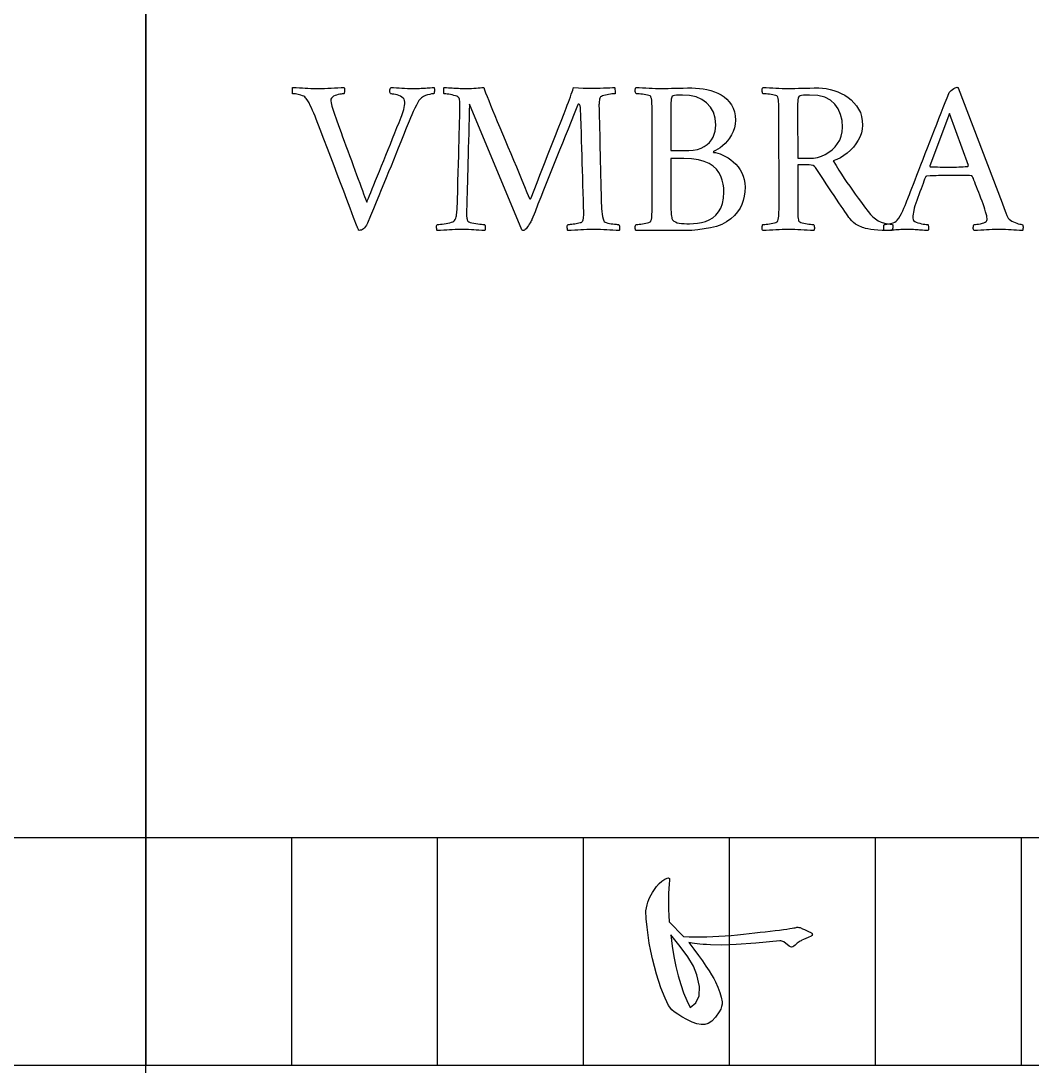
# Model space of a CAD drawing. Header units: millimetres. Extents: x -65 to 65, y -65 to 75.
# Drawn here: x -2.13 to 15.1, y -29.85 to -12.06 of the extents above; entities that cross this region are included whole.
import ezdxf

# ---------------------------------------------------------------- set-up
doc = ezdxf.new("R2010")
doc.units = ezdxf.units.MM
for name, color, linetype in [('CUT_OUTER', 1, 'Continuous'), ('ENGRAVE', 7, 'Continuous'), ('TEXT', 5, 'Continuous')]:
    doc.layers.add(name, color=color, linetype=linetype)

msp = doc.modelspace()

# ---------------------------------------------------------------- linework, layer by layer
at = {"layer": 'CUT_OUTER'}
msp.add_arc((-0.0001, -0.0002), 64.9998, 178.916906, 2.285404, dxfattribs=at)
at = {"layer": 'ENGRAVE'}
for points in [[(0, -43.875), (0, 43.875)], [(-29.835, 0), (-29.835, -29.835), (29.835, -29.835), (29.835, 0)], [(-25.9565, 0), (-25.9565, -25.9565), (25.9565, -25.9565), (25.9565, 0)], [(0, 0), (0, -29.835)], [(0, -29.835), (0, -25.9565)], [(0, -29.835), (0, -25.9565)], [(2.4863, -29.835), (2.4863, -25.9565)], [(4.9725, -29.835), (4.9725, -25.9565)], [(7.4588, -29.835), (7.4588, -25.9565)], [(9.945, -29.835), (9.945, -25.9565)], [(12.4313, -29.835), (12.4313, -25.9565)], [(14.9175, -29.835), (14.9175, -25.9565)]]:
    msp.add_lwpolyline(points, dxfattribs=at)
for radius in [63.7, 63.7, 61.9938, 58.825, 58.825, 56.3225, 51.675, 51.675, 48.945, 43.875, 43.875]:
    msp.add_circle((0, 0), radius, dxfattribs=at)
at = {"layer": 'TEXT'}
for points in [[(2.9272, -13.2059), (2.9867, -13.2056), (3.0454, -13.2045), (3.1031, -13.2028), (3.1599, -13.2003), (3.2159, -13.1976), (3.2715, -13.1951), (3.3267, -13.1929), (3.3813, -13.1909), (3.3845, -13.2002), (3.3865, -13.213), (3.3873, -13.2293), (3.3869, -13.2491), (3.3854, -13.2682), (3.3827, -13.2824), (3.3789, -13.2917), (3.3738, -13.296), (3.3638, -13.2966), (3.3489, -13.2984), (3.3291, -13.3013), (3.3044, -13.3054), (3.2775, -13.311), (3.2514, -13.3185), (3.2259, -13.3279), (3.2012, -13.3392), (3.1798, -13.3531), (3.1646, -13.3706), (3.1554, -13.3916), (3.1524, -13.4161), (3.1566, -13.4541), (3.1692, -13.5081), (3.1904, -13.578), (3.2199, -13.6639), (3.2362, -13.7085), (3.2551, -13.76), (3.2766, -13.8183), (3.3006, -13.8834), (3.3265, -13.9537), (3.3536, -14.0275), (3.3819, -14.1048), (3.4113, -14.1856), (3.4415, -14.2682), (3.4719, -14.3507), (3.5025, -14.4333), (3.5333, -14.5159), (3.5636, -14.5968), (3.5924, -14.6745), (3.6199, -14.7488), (3.6459, -14.8199), (3.6701, -14.8862), (3.6919, -14.9461), (3.7114, -14.9997), (3.7285, -15.047), (3.7427, -15.0861), (3.7534, -15.115), (3.7605, -15.1339), (3.7642, -15.1427), (3.77, -15.1299), (3.7801, -15.1066), (3.7944, -15.0727), (3.813, -15.0282), (3.8349, -14.9751), (3.8594, -14.9152), (3.8865, -14.8484), (3.9162, -14.7749), (3.948, -14.6959), (3.9814, -14.613), (4.0165, -14.5261), (4.0532, -14.4352), (4.0908, -14.3419), (4.1287, -14.248), (4.1668, -14.1533), (4.2052, -14.058), (4.2431, -13.9637), (4.2798, -13.8722), (4.3153, -13.7835), (4.3497, -13.6976), (4.3624, -13.6653), (4.3741, -13.6319), (4.3849, -13.5977), (4.3947, -13.5625), (4.403, -13.5283), (4.4088, -13.4968), (4.4123, -13.4682), (4.4135, -13.4424), (4.4103, -13.4142), (4.4008, -13.3899), (4.385, -13.3692), (4.3628, -13.3523), (4.337, -13.3385), (4.3103, -13.327), (4.2826, -13.3178), (4.254, -13.311), (4.2271, -13.3061), (4.2047, -13.3026), (4.1868, -13.3005), (4.1733, -13.2998), (4.1667, -13.2938), (4.162, -13.2833), (4.1592, -13.2685), (4.1583, -13.2491), (4.1592, -13.2293), (4.162, -13.213), (4.1667, -13.2002), (4.1733, -13.1909), (4.2233, -13.1929), (4.2718, -13.1951), (4.319, -13.1976), (4.3647, -13.2003), (4.4105, -13.2028), (4.4576, -13.2045), (4.5062, -13.2056), (4.5561, -13.2059), (4.5971, -13.2058), (4.6336, -13.2055), (4.6656, -13.2049), (4.6931, -13.2041), (4.7184, -13.203), (4.7433, -13.2017), (4.7681, -13.2002), (4.7926, -13.1984), (4.8184, -13.1965), (4.847, -13.1947), (4.8785, -13.1928), (4.9127, -13.1909), (4.9158, -13.2003), (4.9174, -13.2134), (4.9176, -13.2303), (4.9165, -13.251), (4.9144, -13.2707), (4.9118, -13.2848), (4.9087, -13.2932), (4.9052, -13.296), (4.8903, -13.2972), (4.8681, -13.3007), (4.8387, -13.3066), (4.802, -13.3148), (4.7636, -13.3265), (4.7293, -13.3429), (4.6989, -13.364), (4.6725, -13.3899), (4.6543, -13.4134), (4.6336, -13.4466), (4.6102, -13.4894), (4.5843, -13.5419), (4.5579, -13.5985), (4.5332, -13.654), (4.51, -13.7083), (4.4886, -13.7614), (4.439, -13.8846), (4.3915, -14.0026), (4.3461, -14.1154), (4.3028, -14.2231), (4.2608, -14.3273), (4.2193, -14.4296), (4.1782, -14.53), (4.1376, -14.6285), (4.0969, -14.727), (4.0555, -14.8274), (4.0134, -14.9297), (3.9706, -15.0339), (3.926, -15.1418), (3.8786, -15.2553), (3.8284, -15.3745), (3.7754, -15.4993), (3.7601, -15.5321), (3.744, -15.5593), (3.7272, -15.5809), (3.7097, -15.5969), (3.6918, -15.6084), (3.6736, -15.6166), (3.6552, -15.6215), (3.6365, -15.6231), (3.6312, -15.6216), (3.6262, -15.617), (3.6218, -15.6094), (3.6178, -15.5987), (3.614, -15.5874), (3.6103, -15.5776), (3.6065, -15.5695), (3.6028, -15.5631), (3.5419, -15.4025), (3.4831, -15.2473), (3.4265, -15.0975), (3.3719, -14.9532), (3.3182, -14.8109), (3.264, -14.6674), (3.2094, -14.5228), (3.1542, -14.377), (3.0971, -14.2269), (3.0365, -14.0692), (2.9723, -13.9041), (2.9046, -13.7314), (2.8841, -13.6784), (2.8638, -13.6282), (2.8438, -13.5808), (2.8239, -13.5362), (2.8036, -13.494), (2.7822, -13.4537), (2.7595, -13.4152), (2.7357, -13.3786), (2.7245, -13.3643), (2.7095, -13.3514), (2.6907, -13.3399), (2.6682, -13.3298), (2.6439, -13.3211), (2.6198, -13.3138), (2.596, -13.308), (2.5725, -13.3035), (2.5505, -13.3002), (2.5316, -13.2979), (2.5158, -13.2965), (2.503, -13.296), (2.5014, -13.2928), (2.5002, -13.2833), (2.4995, -13.2675), (2.4993, -13.2453), (2.4995, -13.2229), (2.5002, -13.2064), (2.5014, -13.1957), (2.503, -13.1909), (2.5641, -13.1929), (2.6198, -13.1951), (2.6702, -13.1976), (2.7151, -13.2003), (2.76, -13.2028), (2.8103, -13.2045), (2.866, -13.2056), (2.9272, -13.2059)], [(5.4607, -13.2059), (5.5062, -13.2056), (5.5489, -13.2045), (5.5888, -13.2028), (5.6259, -13.2003), (5.6608, -13.1976), (5.6944, -13.1951), (5.7265, -13.1929), (5.7572, -13.1909), (5.771, -13.2315), (5.7896, -13.2819), (5.8132, -13.3422), (5.8417, -13.4124), (5.8741, -13.4908), (5.9093, -13.5761), (5.9473, -13.6682), (5.9881, -13.7671), (6.0311, -13.8709), (6.0758, -13.9777), (6.1221, -14.0876), (6.1701, -14.2006), (6.2187, -14.315), (6.2668, -14.4291), (6.3144, -14.543), (6.3615, -14.6566), (6.4075, -14.7682), (6.4516, -14.8757), (6.4939, -14.9793), (6.5342, -15.0789), (6.5365, -15.0822), (6.5398, -15.0845), (6.5441, -15.0859), (6.5492, -15.0864), (6.5544, -15.0855), (6.5586, -15.0827), (6.5619, -15.078), (6.5642, -15.0714), (6.6172, -14.9359), (6.6674, -14.8072), (6.7148, -14.6854), (6.7594, -14.5703), (6.8027, -14.4586), (6.8462, -14.347), (6.89, -14.2353), (6.9339, -14.1236), (6.9791, -14.0091), (7.0264, -13.8886), (7.0758, -13.7623), (7.1272, -13.6301), (7.1444, -13.586), (7.162, -13.54), (7.18, -13.4921), (7.1986, -13.4424), (7.2166, -13.3934), (7.2333, -13.3476), (7.2485, -13.3052), (7.2624, -13.266), (7.2739, -13.2331), (7.2821, -13.2097), (7.287, -13.1956), (7.2886, -13.1909), (7.3729, -13.1958), (7.4491, -13.1994), (7.5174, -13.2015), (7.5777, -13.2022), (7.628, -13.2019), (7.6813, -13.2012), (7.7378, -13.2001), (7.7972, -13.1984), (7.8548, -13.1965), (7.9056, -13.1947), (7.9496, -13.1928), (7.9868, -13.1909), (7.9887, -13.1973), (7.9905, -13.2087), (7.9924, -13.2254), (7.9943, -13.2472), (7.9959, -13.2686), (7.9971, -13.2838), (7.9978, -13.293), (7.998, -13.296), (7.9829, -13.2965), (7.9638, -13.2979), (7.9407, -13.3002), (7.9136, -13.3035), (7.8849, -13.3077), (7.8568, -13.3129), (7.8295, -13.319), (7.8029, -13.326), (7.7792, -13.3338), (7.7606, -13.342), (7.7473, -13.3507), (7.7391, -13.3598), (7.7339, -13.3739), (7.7297, -13.3899), (7.7264, -13.4077), (7.724, -13.4274), (7.7224, -13.4476), (7.7212, -13.4668), (7.7205, -13.4851), (7.7203, -13.5025), (7.7222, -13.5555), (7.724, -13.6207), (7.7259, -13.6981), (7.7278, -13.7877), (7.7298, -13.8864), (7.732, -13.9909), (7.7345, -14.1012), (7.7372, -14.2175), (7.74, -14.3363), (7.7428, -14.4544), (7.7456, -14.5718), (7.7484, -14.6885), (7.7511, -14.8016), (7.7536, -14.9081), (7.7558, -15.0081), (7.7578, -15.1014), (7.7599, -15.1533), (7.7625, -15.2037), (7.7656, -15.2527), (7.7691, -15.3004), (7.774, -15.3454), (7.7813, -15.3867), (7.7909, -15.4242), (7.8029, -15.458), (7.8113, -15.4703), (7.8254, -15.481), (7.8451, -15.49), (7.8704, -15.4974), (7.8987, -15.5035), (7.9272, -15.5087), (7.9559, -15.5129), (7.9849, -15.5162), (8.0113, -15.5186), (8.0323, -15.5204), (8.0479, -15.5215), (8.0581, -15.5218), (8.0645, -15.5355), (8.0689, -15.5504), (8.0711, -15.5665), (8.0712, -15.5837), (8.0702, -15.5998), (8.0689, -15.6124), (8.0674, -15.6214), (8.0656, -15.6269), (8.0115, -15.6233), (7.9582, -15.6199), (7.9055, -15.6167), (7.8535, -15.6138), (7.8009, -15.6113), (7.7461, -15.6095), (7.6892, -15.6085), (7.6302, -15.6081), (7.5685, -15.6085), (7.511, -15.6095), (7.4578, -15.6113), (7.4088, -15.6138), (7.3597, -15.6167), (7.3065, -15.6199), (7.249, -15.6233), (7.1873, -15.6269), (7.1854, -15.6213), (7.1835, -15.6119), (7.1817, -15.5987), (7.1798, -15.5819), (7.1789, -15.564), (7.1798, -15.5481), (7.1826, -15.534), (7.1873, -15.5218), (7.2002, -15.5215), (7.2164, -15.5204), (7.2359, -15.5186), (7.2586, -15.5162), (7.283, -15.5131), (7.3074, -15.5096), (7.3318, -15.5056), (7.3562, -15.5012), (7.379, -15.4964), (7.3984, -15.4913), (7.4146, -15.486), (7.4275, -15.4805), (7.4362, -15.4723), (7.4435, -15.4589), (7.4493, -15.4404), (7.4538, -15.4167), (7.4571, -15.3914), (7.4594, -15.3679), (7.4608, -15.3463), (7.4613, -15.3266), (7.4611, -15.3045), (7.4604, -15.2792), (7.4592, -15.251), (7.4575, -15.2197), (7.4559, -15.1883), (7.4547, -15.1601), (7.454, -15.1348), (7.4538, -15.1127), (7.45, -14.9807), (7.4463, -14.8513), (7.4425, -14.7245), (7.4388, -14.6003), (7.435, -14.4767), (7.4313, -14.3517), (7.4275, -14.2252), (7.4238, -14.0974), (7.4198, -13.9664), (7.4153, -13.8304), (7.4104, -13.6895), (7.405, -13.5437), (7.4045, -13.5369), (7.4031, -13.5278), (7.4008, -13.5163), (7.3975, -13.5025), (7.393, -13.4893), (7.3872, -13.4799), (7.3799, -13.4743), (7.3712, -13.4724), (7.3672, -13.4741), (7.3628, -13.479), (7.3578, -13.4872), (7.3525, -13.4987), (7.2972, -13.6369), (7.2441, -13.7699), (7.193, -13.8977), (7.1441, -14.0204), (7.0966, -14.1395), (7.0498, -14.2564), (7.0037, -14.3713), (6.9583, -14.484), (6.9132, -14.5961), (6.8678, -14.7092), (6.8222, -14.8232), (6.7763, -14.9381), (6.7295, -15.0558), (6.6811, -15.1779), (6.631, -15.3045), (6.5792, -15.4355), (6.5743, -15.4449), (6.567, -15.458), (6.5574, -15.4749), (6.5455, -15.4955), (6.5322, -15.5177), (6.5187, -15.5392), (6.505, -15.5599), (6.491, -15.58), (6.4773, -15.5975), (6.4643, -15.6105), (6.452, -15.619), (6.4404, -15.6231), (6.4359, -15.6243), (6.43, -15.6241), (6.4228, -15.6224), (6.4141, -15.6194), (6.4122, -15.6178), (6.4103, -15.6166), (6.4085, -15.6159), (6.4066, -15.6156), (5.5133, -13.4762), (5.5112, -13.5972), (5.5086, -13.7202), (5.5055, -13.845), (5.502, -13.9716), (5.4984, -14.0983), (5.495, -14.2231), (5.4918, -14.346), (5.4889, -14.4671), (5.4861, -14.5843), (5.4832, -14.6956), (5.4804, -14.801), (5.4776, -14.9006), (5.4749, -14.9926), (5.4724, -15.0751), (5.4702, -15.1483), (5.4682, -15.2121), (5.4666, -15.2646), (5.4654, -15.3036), (5.4647, -15.3293), (5.4645, -15.3416), (5.4647, -15.3551), (5.4654, -15.3693), (5.4666, -15.3842), (5.4682, -15.3998), (5.4703, -15.4152), (5.4729, -15.4294), (5.476, -15.4424), (5.4795, -15.4542), (5.4885, -15.4667), (5.5044, -15.4777), (5.527, -15.4873), (5.5564, -15.4955), (5.5894, -15.5024), (5.6226, -15.5082), (5.656, -15.5128), (5.6897, -15.5162), (5.7202, -15.5186), (5.7441, -15.5204), (5.7615, -15.5215), (5.7723, -15.5218), (5.7786, -15.531), (5.7826, -15.5434), (5.7842, -15.5591), (5.7835, -15.5781), (5.7816, -15.5966), (5.7798, -15.6109), (5.7779, -15.621), (5.776, -15.6269), (5.7235, -15.6233), (5.6747, -15.6199), (5.6296, -15.6167), (5.5883, -15.6138), (5.5463, -15.6113), (5.4992, -15.6095), (5.4469, -15.6085), (5.3894, -15.6081), (5.3282, -15.6085), (5.2721, -15.6095), (5.2212, -15.6113), (5.1755, -15.6138), (5.1297, -15.6167), (5.0788, -15.6199), (5.0227, -15.6233), (4.9615, -15.6269), (4.9596, -15.6213), (4.9578, -15.6119), (4.9559, -15.5987), (4.954, -15.5819), (4.9531, -15.564), (4.954, -15.5481), (4.9568, -15.534), (4.9615, -15.5218), (4.9755, -15.5213), (4.9948, -15.5199), (5.0196, -15.5176), (5.0497, -15.5143), (5.0824, -15.5101), (5.1149, -15.5049), (5.1472, -15.4988), (5.1792, -15.4918), (5.2081, -15.4838), (5.2308, -15.4749), (5.2475, -15.465), (5.258, -15.4542), (5.27, -15.4351), (5.2796, -15.4153), (5.2869, -15.3948), (5.2918, -15.3735), (5.2953, -15.3509), (5.2984, -15.3262), (5.301, -15.2993), (5.3031, -15.2703), (5.3086, -15.1068), (5.3139, -14.9466), (5.3189, -14.7896), (5.3237, -14.636), (5.3282, -14.4878), (5.3322, -14.3474), (5.3357, -14.2148), (5.3387, -14.0899), (5.3414, -13.9744), (5.3439, -13.8703), (5.3461, -13.7774), (5.3481, -13.6958), (5.3498, -13.6276), (5.3509, -13.5752), (5.3516, -13.5385), (5.3519, -13.5175), (5.3518, -13.4971), (5.3514, -13.4771), (5.3508, -13.4576), (5.35, -13.4386), (5.3485, -13.4203), (5.3458, -13.403), (5.3419, -13.3866), (5.3369, -13.3711), (5.3302, -13.3602), (5.3176, -13.35), (5.2992, -13.3405), (5.2749, -13.3317), (5.2475, -13.3237), (5.2196, -13.3167), (5.1912, -13.3106), (5.1623, -13.3054), (5.1355, -13.3013), (5.1131, -13.2984), (5.0951, -13.2966), (5.0816, -13.296), (5.08, -13.2928), (5.0788, -13.2833), (5.0781, -13.2675), (5.0779, -13.2453), (5.0781, -13.2229), (5.0788, -13.2064), (5.08, -13.1957), (5.0816, -13.1909), (5.1227, -13.1928), (5.1595, -13.1947), (5.1921, -13.1965), (5.2205, -13.1984), (5.2468, -13.2002), (5.273, -13.2017), (5.2993, -13.203), (5.3256, -13.2041), (5.3537, -13.2049), (5.3857, -13.2055), (5.4213, -13.2058), (5.4607, -13.2059)], [(9.3042, -13.1984), (9.3666, -13.2002), (9.43, -13.2055), (9.4943, -13.2143), (9.5595, -13.2266), (9.6237, -13.2428), (9.6852, -13.2632), (9.7439, -13.2878), (9.7997, -13.3167), (9.8515, -13.3503), (9.8982, -13.3894), (9.9397, -13.4338), (9.9761, -13.4837), (10.0057, -13.5395), (10.0268, -13.6019), (10.0394, -13.6709), (10.0437, -13.7464), (10.0396, -13.8142), (10.0272, -13.8787), (10.0067, -13.94), (9.978, -13.9979), (9.9437, -14.0516), (9.9067, -14.1002), (9.8668, -14.1436), (9.8241, -14.1818), (9.7815, -14.2147), (9.742, -14.2419), (9.7055, -14.2635), (9.6721, -14.2794), (9.6679, -14.2832), (9.6664, -14.2869), (9.6679, -14.2907), (9.6721, -14.2944), (9.7073, -14.2987), (9.7453, -14.3076), (9.7861, -14.3212), (9.8297, -14.3395), (9.8746, -14.3623), (9.9193, -14.3897), (9.9638, -14.4215), (10.008, -14.4577), (10.0501, -14.4982), (10.0882, -14.5426), (10.1224, -14.5911), (10.1525, -14.6435), (10.1771, -14.6996), (10.1947, -14.7589), (10.2053, -14.8216), (10.2088, -14.8875), (10.2054, -14.9649), (10.1952, -15.0395), (10.1782, -15.1113), (10.1544, -15.1802), (10.1221, -15.2464), (10.0798, -15.3097), (10.0274, -15.3703), (9.9648, -15.428), (9.894, -15.4783), (9.8128, -15.5204), (9.7213, -15.5543), (9.6195, -15.58), (9.5128, -15.5991), (9.4065, -15.6133), (9.3007, -15.6226), (9.1954, -15.6269), (8.3509, -15.6269), (8.3444, -15.618), (8.3401, -15.6063), (8.3378, -15.5917), (8.3377, -15.5744), (8.3393, -15.557), (8.342, -15.5424), (8.3458, -15.5307), (8.3509, -15.5218), (8.3645, -15.5215), (8.3828, -15.5204), (8.4058, -15.5186), (8.4334, -15.5162), (8.4631, -15.5128), (8.4921, -15.5082), (8.5204, -15.5024), (8.5479, -15.4955), (8.572, -15.4878), (8.5897, -15.4796), (8.6011, -15.4709), (8.6061, -15.4617), (8.6128, -15.4376), (8.6178, -15.4101), (8.6212, -15.3794), (8.623, -15.3454), (8.6238, -15.309), (8.6244, -15.2713), (8.6247, -15.2321), (8.6249, -15.1915), (8.6249, -13.6263), (8.6247, -13.5856), (8.6244, -13.5461), (8.6238, -13.5077), (8.623, -13.4706), (8.6212, -13.4357), (8.6178, -13.4044), (8.6128, -13.3766), (8.6061, -13.3523), (8.6011, -13.3418), (8.5897, -13.3326), (8.572, -13.3249), (8.5479, -13.3185), (8.5204, -13.3133), (8.4921, -13.3087), (8.4631, -13.3048), (8.4334, -13.3016), (8.4058, -13.2992), (8.3828, -13.2974), (8.3645, -13.2964), (8.3509, -13.296), (8.3458, -13.2871), (8.342, -13.2754), (8.3393, -13.2608), (8.3377, -13.2435), (8.3378, -13.2261), (8.3401, -13.2116), (8.3444, -13.1998), (8.3509, -13.1909), (8.4069, -13.1929), (8.4625, -13.1951), (8.5177, -13.1976), (8.5723, -13.2003), (8.6265, -13.2028), (8.6802, -13.2045), (8.7335, -13.2056), (8.7863, -13.2059), (8.8416, -13.2057), (8.8989, -13.205), (8.958, -13.2038), (9.019, -13.2022), (9.0833, -13.2005), (9.1522, -13.1994), (9.2259, -13.1987), (9.3042, -13.1984)], [(8.9439, -14.2606), (9.2479, -14.2606), (9.3265, -14.2567), (9.3971, -14.2447), (9.4598, -14.2248), (9.5144, -14.1968), (9.5617, -14.1627), (9.6022, -14.1241), (9.6358, -14.0811), (9.6627, -14.0336), (9.6832, -13.9835), (9.6979, -13.9327), (9.7067, -13.8812), (9.7096, -13.829), (9.6999, -13.7139), (9.6707, -13.6127), (9.622, -13.5253), (9.5538, -13.4518), (9.4697, -13.3935), (9.3732, -13.3518), (9.2642, -13.3269), (9.1428, -13.3185), (9.1237, -13.3188), (9.1001, -13.3195), (9.0721, -13.3206), (9.0396, -13.3223), (9.0085, -13.3256), (8.9847, -13.3317), (8.9682, -13.3406), (8.9589, -13.3523), (8.9539, -13.3694), (8.95, -13.3908), (8.9473, -13.4164), (8.9458, -13.4462), (8.945, -13.4785), (8.9444, -13.5118), (8.944, -13.5461), (8.9439, -13.5813), (8.9439, -13.5885), (8.9439, -13.5954), (8.9439, -13.6017), (8.9439, -13.6076), (8.9439, -13.6132), (8.9439, -13.6188), (8.9439, -13.6244), (8.9439, -13.6301)], [(11.4662, -13.1984), (11.5286, -13.201), (11.592, -13.2087), (11.6562, -13.2217), (11.7214, -13.2397), (11.7858, -13.2627), (11.8477, -13.2904), (11.9069, -13.3228), (11.9635, -13.3598), (12.0162, -13.4017), (12.0635, -13.4485), (12.1054, -13.5002), (12.1418, -13.5569), (12.1714, -13.6185), (12.1925, -13.685), (12.2052, -13.7564), (12.2094, -13.8328), (12.2048, -13.898), (12.1911, -13.9623), (12.1682, -14.0256), (12.1362, -14.088), (12.097, -14.148), (12.0527, -14.2043), (12.0032, -14.2569), (11.9485, -14.3057), (11.8907, -14.3493), (11.8317, -14.3864), (11.7715, -14.4169), (11.7102, -14.4408), (11.7585, -14.5199), (11.8059, -14.5956), (11.8524, -14.6681), (11.8979, -14.7373), (11.9434, -14.8048), (11.9898, -14.872), (12.0372, -14.939), (12.0855, -15.0057), (12.1357, -15.0741), (12.1888, -15.146), (12.2446, -15.2214), (12.3032, -15.3004), (12.3435, -15.3496), (12.3853, -15.3923), (12.4289, -15.4284), (12.474, -15.458), (12.5236, -15.4817), (12.5805, -15.5002), (12.6447, -15.5136), (12.7161, -15.5218), (12.7222, -15.531), (12.7255, -15.5434), (12.726, -15.5591), (12.7236, -15.5781), (12.7201, -15.5966), (12.717, -15.6109), (12.7145, -15.621), (12.7124, -15.6269), (12.6243, -15.6261), (12.5439, -15.6236), (12.4713, -15.6195), (12.4065, -15.6138), (12.3496, -15.6068), (12.3009, -15.5992), (12.2604, -15.5909), (12.2282, -15.5819), (12.2075, -15.5733), (12.1831, -15.5626), (12.155, -15.5498), (12.1231, -15.5349), (12.0895, -15.5158), (12.0564, -15.4904), (12.0238, -15.4586), (11.9917, -15.4205), (11.9781, -15.4019), (11.9598, -15.3764), (11.9368, -15.3437), (11.9091, -15.3041), (11.8777, -15.2586), (11.8434, -15.2084), (11.8064, -15.1535), (11.7665, -15.0939), (11.7245, -15.0309), (11.6811, -14.9658), (11.6363, -14.8986), (11.5901, -14.8293), (11.5436, -14.7593), (11.4981, -14.6899), (11.4535, -14.6213), (11.4099, -14.5534), (11.3916, -14.5337), (11.3668, -14.5196), (11.3353, -14.5112), (11.2973, -14.5084), (11.1059, -14.5084), (11.1059, -15.1915), (11.1059, -15.1971), (11.1059, -15.2028), (11.1059, -15.2084), (11.1059, -15.214), (11.1059, -15.2197), (11.1059, -15.2253), (11.1059, -15.2309), (11.1059, -15.2365), (11.106, -15.2714), (11.1064, -15.3046), (11.1069, -15.3361), (11.1078, -15.366), (11.1093, -15.3938), (11.112, -15.4191), (11.1159, -15.4417), (11.1209, -15.4617), (11.1275, -15.4709), (11.1397, -15.4796), (11.1575, -15.4878), (11.181, -15.4955), (11.2077, -15.5024), (11.2354, -15.5082), (11.264, -15.5128), (11.2936, -15.5162), (11.3212, -15.5186), (11.3442, -15.5204), (11.3625, -15.5215), (11.3761, -15.5218), (11.3812, -15.5307), (11.385, -15.5424), (11.3877, -15.557), (11.3893, -15.5744), (11.3892, -15.5917), (11.3869, -15.6063), (11.3826, -15.618), (11.3761, -15.6269), (11.3204, -15.6233), (11.2659, -15.6199), (11.2125, -15.6167), (11.1603, -15.6138), (11.1083, -15.6113), (11.0557, -15.6095), (11.0023, -15.6085), (10.9482, -15.6081), (10.8955, -15.6085), (10.8422, -15.6095), (10.7885, -15.6113), (10.7343, -15.6138), (10.6796, -15.6167), (10.6245, -15.6199), (10.5689, -15.6233), (10.5128, -15.6269), (10.5064, -15.618), (10.5021, -15.6063), (10.4998, -15.5917), (10.4997, -15.5744), (10.5012, -15.557), (10.5039, -15.5424), (10.5078, -15.5307), (10.5128, -15.5218), (10.5264, -15.5215), (10.5447, -15.5204), (10.5677, -15.5186), (10.5954, -15.5162), (10.6251, -15.5128), (10.6541, -15.5082), (10.6823, -15.5024), (10.7099, -15.4955), (10.7339, -15.4878), (10.7517, -15.4796), (10.763, -15.4709), (10.7681, -15.4617), (10.7748, -15.4376), (10.7798, -15.4101), (10.7832, -15.3794), (10.785, -15.3454), (10.7858, -15.309), (10.7864, -15.2713), (10.7867, -15.2321), (10.7868, -15.1915), (10.7831, -13.6263), (10.783, -13.5856), (10.7826, -13.5461), (10.782, -13.5077), (10.7812, -13.4706), (10.7795, -13.4357), (10.7761, -13.4044), (10.771, -13.3766), (10.7643, -13.3523), (10.7593, -13.3418), (10.7479, -13.3326), (10.7302, -13.3249), (10.7061, -13.3185), (10.6787, -13.3133), (10.6508, -13.3087), (10.6224, -13.3048), (10.5935, -13.3016), (10.5667, -13.2992), (10.5443, -13.2974), (10.5263, -13.2964), (10.5128, -13.296), (10.5078, -13.2871), (10.5039, -13.2754), (10.5012, -13.2608), (10.4997, -13.2435), (10.4998, -13.2261), (10.5021, -13.2116), (10.5064, -13.1998), (10.5128, -13.1909), (10.5688, -13.1929), (10.624, -13.1951), (10.6786, -13.1976), (10.7324, -13.2003), (10.7858, -13.2028), (10.8389, -13.2045), (10.8918, -13.2056), (10.9445, -13.2059), (11, -13.2057), (11.0576, -13.205), (11.1173, -13.2038), (11.1791, -13.2022), (11.2442, -13.2005), (11.3137, -13.1994), (11.3877, -13.1987), (11.4662, -13.1984)], [(11.8678, -13.8665), (11.8597, -13.7518), (11.8355, -13.6479), (11.795, -13.5548), (11.7383, -13.4724), (11.6627, -13.4051), (11.5652, -13.357), (11.4459, -13.3282), (11.3048, -13.3185), (11.2857, -13.3188), (11.2621, -13.3195), (11.2341, -13.3206), (11.2016, -13.3223), (11.1705, -13.3256), (11.1467, -13.3317), (11.1302, -13.3406), (11.1209, -13.3523), (11.1142, -13.3721), (11.1092, -13.3978), (11.1058, -13.4294), (11.104, -13.4668), (11.1032, -13.5073), (11.1026, -13.548), (11.1023, -13.5889), (11.1021, -13.6301), (11.1059, -14.3958), (11.3011, -14.3958), (11.3716, -14.3917), (11.4404, -14.3794), (11.5076, -14.3588), (11.5732, -14.3301), (11.635, -14.294), (11.691, -14.2513), (11.741, -14.202), (11.7853, -14.1462), (11.8214, -14.0844), (11.8472, -14.0171), (11.8627, -13.9445), (11.8678, -13.8665)], [(12.9713, -15.1052), (12.9736, -15.0994), (12.9803, -15.0822), (12.9914, -15.0534), (13.007, -15.0132), (13.0264, -14.9631), (13.0488, -14.9048), (13.0742, -14.8383), (13.1027, -14.7636), (13.1338, -14.6826), (13.167, -14.5971), (13.2023, -14.5071), (13.2397, -14.4127), (13.2783, -14.3153), (13.3171, -14.2165), (13.3562, -14.1164), (13.3955, -14.0148), (13.4345, -13.9136), (13.4729, -13.8145), (13.5105, -13.7175), (13.5475, -13.6226), (13.583, -13.5315), (13.6165, -13.4462), (13.6478, -13.3664), (13.677, -13.2923), (13.6867, -13.2768), (13.7009, -13.2604), (13.7196, -13.243), (13.7427, -13.2247), (13.7665, -13.2083), (13.7872, -13.1965), (13.805, -13.1895), (13.8196, -13.1872), (13.823, -13.1873), (13.8257, -13.1876), (13.8277, -13.1882), (13.829, -13.189), (13.8303, -13.1901), (13.8323, -13.1914), (13.835, -13.1929), (13.8384, -13.1947), (14.5853, -15.154), (14.6222, -15.2506), (14.6501, -15.3229), (14.6691, -15.3707), (14.6792, -15.3942), (14.6908, -15.4141), (14.7068, -15.4327), (14.7274, -15.4498), (14.7523, -15.4655), (14.7796, -15.4795), (14.8068, -15.4913), (14.834, -15.501), (14.8612, -15.5087), (14.8859, -15.5144), (14.9058, -15.5185), (14.9207, -15.521), (14.9306, -15.5218), (14.937, -15.5325), (14.941, -15.5457), (14.9426, -15.5616), (14.9419, -15.58), (14.94, -15.5977), (14.9381, -15.6114), (14.9363, -15.6212), (14.9344, -15.6269), (14.8814, -15.6233), (14.8312, -15.6199), (14.7838, -15.6167), (14.7392, -15.6138), (14.6939, -15.6113), (14.6444, -15.6095), (14.5907, -15.6085), (14.5328, -15.6081), (14.4717, -15.6085), (14.4159, -15.6095), (14.3656, -15.6113), (14.3207, -15.6138), (14.2758, -15.6167), (14.2255, -15.6199), (14.1697, -15.6233), (14.1086, -15.6269), (14.1022, -15.618), (14.0978, -15.6063), (14.0956, -15.5917), (14.0955, -15.5744), (14.0973, -15.557), (14.1007, -15.5424), (14.1057, -15.5307), (14.1124, -15.5218), (14.1316, -15.521), (14.1556, -15.5185), (14.1842, -15.5144), (14.2175, -15.5087), (14.2503, -15.5015), (14.2775, -15.4932), (14.2991, -15.4837), (14.3151, -15.473), (14.3216, -15.4641), (14.3263, -15.4524), (14.3291, -15.4378), (14.3301, -15.4205), (14.3286, -15.4006), (14.324, -15.3749), (14.3164, -15.3434), (14.3057, -15.306), (14.2927, -15.2643), (14.278, -15.2201), (14.2617, -15.1733), (14.2438, -15.1239), (14.225, -15.0736), (14.2062, -15.024), (14.1875, -14.9751), (14.1687, -14.9269), (14.1507, -14.8811), (14.1344, -14.8396), (14.1198, -14.8023), (14.1068, -14.7692), (14.0961, -14.7421), (14.0885, -14.7228), (14.0839, -14.7112), (14.0824, -14.7073), (14.0819, -14.7068), (14.0805, -14.7054), (14.0781, -14.7031), (14.0749, -14.6998), (14.0711, -14.6965), (14.0673, -14.6942), (14.0636, -14.6928), (14.0598, -14.6923), (14.03, -14.6907), (13.997, -14.6895), (13.9606, -14.6888), (13.921, -14.6885), (13.8804, -14.6885), (13.8412, -14.6885), (13.8034, -14.6885), (13.7671, -14.6885), (13.7577, -14.6885), (13.7483, -14.6885), (13.7389, -14.6885), (13.7295, -14.6885), (13.7204, -14.6885), (13.7117, -14.6885), (13.7035, -14.6885), (13.6958, -14.6885), (13.6416, -14.6887), (13.5916, -14.689), (13.5459, -14.6896), (13.5043, -14.6904), (13.4621, -14.6917), (13.4142, -14.6937), (13.3608, -14.6964), (13.3016, -14.6998), (13.2995, -14.7002), (13.297, -14.7012), (13.2939, -14.703), (13.2904, -14.7054), (13.2871, -14.7079), (13.2848, -14.7097), (13.2833, -14.7107), (13.2829, -14.7111), (13.2811, -14.7158), (13.2758, -14.7298), (13.267, -14.7533), (13.2547, -14.7861), (13.2399, -14.8254), (13.2238, -14.8682), (13.2062, -14.9146), (13.1872, -14.9644), (13.168, -15.0152), (13.1501, -15.0644), (13.1333, -15.1119), (13.1177, -15.1577), (13.1024, -15.2028), (13.09, -15.244), (13.0808, -15.2816), (13.0746, -15.3154), (13.0705, -15.3456), (13.0675, -15.3726), (13.0658, -15.3963), (13.0652, -15.4167), (13.0688, -15.4363), (13.0797, -15.4538), (13.0979, -15.4691), (13.1234, -15.4824), (13.1527, -15.4935), (13.1825, -15.5026), (13.2127, -15.5095), (13.2435, -15.5143), (13.2715, -15.5176), (13.2937, -15.5199), (13.31, -15.5213), (13.3204, -15.5218), (13.3239, -15.5276), (13.327, -15.5373), (13.3296, -15.551), (13.3317, -15.5687), (13.3328, -15.5871), (13.3326, -15.603), (13.331, -15.6162), (13.3279, -15.6269), (13.2936, -15.625), (13.2618, -15.6231), (13.2326, -15.6213), (13.2059, -15.6194), (13.1806, -15.6175), (13.1553, -15.6156), (13.1299, -15.6138), (13.1046, -15.6119), (13.0773, -15.6102), (13.0459, -15.6091), (13.0106, -15.6084), (12.9713, -15.6081), (12.9317, -15.6084), (12.8953, -15.6091), (12.8623, -15.6102), (12.8325, -15.6119), (12.8043, -15.6138), (12.7762, -15.6156), (12.748, -15.6175), (12.7199, -15.6194), (12.6898, -15.6213), (12.6561, -15.6231), (12.6185, -15.625), (12.5772, -15.6269), (12.5739, -15.6212), (12.5716, -15.6114), (12.5702, -15.5977), (12.5697, -15.58), (12.5702, -15.5616), (12.5716, -15.5457), (12.5739, -15.5325), (12.5772, -15.5218), (12.5971, -15.5207), (12.6227, -15.5176), (12.6543, -15.5123), (12.6917, -15.5049), (12.7287, -15.4952), (12.7588, -15.4829), (12.7821, -15.468), (12.7987, -15.4505), (12.8258, -15.4138), (12.8508, -15.3749), (12.8736, -15.334), (12.8944, -15.291), (12.914, -15.2463), (12.9333, -15.2004), (12.9525, -15.1534), (12.9713, -15.1052)], [(13.6882, -13.6301), (13.3542, -14.5234), (13.3543, -14.5239), (13.3547, -14.5253), (13.3552, -14.5276), (13.3561, -14.5309), (13.3571, -14.5342), (13.3584, -14.5365), (13.3599, -14.5379), (13.3617, -14.5384), (13.3991, -14.5402), (13.4401, -14.5417), (13.4845, -14.543), (13.5325, -14.544), (13.5798, -14.5449), (13.6221, -14.5454), (13.6595, -14.5458), (13.692, -14.5459), (13.7341, -14.5457), (13.7741, -14.545), (13.812, -14.5438), (13.8478, -14.5422), (13.8833, -14.5403), (13.9205, -14.5384), (13.9593, -14.5365), (13.9998, -14.5346), (14.0032, -14.5341), (14.0059, -14.5323), (14.0079, -14.5294), (14.0092, -14.5253), (14.01, -14.5212), (14.0106, -14.5182), (14.0109, -14.5165), (14.011, -14.5159)], [(8.9439, -14.3995), (8.9439, -15.1953), (8.944, -15.2102), (8.9444, -15.2286), (8.945, -15.2505), (8.9458, -15.276), (8.9471, -15.3028), (8.9491, -15.329), (8.9518, -15.3544), (8.9552, -15.3792), (8.9592, -15.4015), (8.9636, -15.4195), (8.9685, -15.4334), (8.9739, -15.443), (8.9966, -15.4634), (9.0232, -15.4796), (9.0538, -15.4915), (9.0884, -15.4993), (9.1268, -15.5042), (9.1686, -15.5077), (9.214, -15.5098), (9.2629, -15.5105), (9.332, -15.508), (9.4004, -15.5002), (9.4681, -15.4873), (9.5351, -15.4693), (9.599, -15.4438), (9.6575, -15.4087), (9.7107, -15.364), (9.7584, -15.3097), (9.7978, -15.2442), (9.826, -15.1657), (9.8429, -15.0743), (9.8485, -14.97), (9.8452, -14.9012), (9.8353, -14.8335), (9.8189, -14.767), (9.7959, -14.7017), (9.7637, -14.6396), (9.7195, -14.583), (9.6633, -14.5317), (9.5951, -14.4859), (9.5127, -14.4481), (9.4136, -14.4211), (9.2978, -14.4049), (9.1654, -14.3995)], [(11.1446, -27.4941), (11.1854, -27.5119), (11.2216, -27.5279), (11.253, -27.542), (11.2797, -27.5542), (11.3016, -27.5642), (11.3182, -27.572), (11.3297, -27.5774), (11.336, -27.5804), (11.3443, -27.5868), (11.3501, -27.5945), (11.3536, -27.6037), (11.3548, -27.6142), (11.3534, -27.6229), (11.3492, -27.6302), (11.3421, -27.636), (11.3323, -27.6405), (11.2844, -27.6602), (11.2422, -27.678), (11.2056, -27.694), (11.1747, -27.7081), (11.161, -27.7161), (11.1465, -27.7254), (11.131, -27.7359), (11.1146, -27.7475), (11.0972, -27.7605), (11.0789, -27.7751), (11.0597, -27.7914), (11.0395, -27.8094), (11.0191, -27.8207), (10.9992, -27.8244), (10.9797, -27.8207), (10.9607, -27.8094), (10.8669, -27.7381), (10.8516, -27.7285), (10.8359, -27.7221), (10.8197, -27.7191), (10.8031, -27.7193), (10.3899, -27.7559), (10.0552, -27.7794), (9.7988, -27.7897), (9.6207, -27.7869), (9.5542, -27.783), (9.4936, -27.7789), (9.4388, -27.7746), (9.3899, -27.77), (9.3466, -27.7652), (9.3087, -27.7601), (9.2762, -27.7549), (9.2491, -27.7493), (9.335, -27.8616), (9.4124, -27.9656), (9.4814, -28.0615), (9.5419, -28.1491), (9.5942, -28.2283), (9.6386, -28.2988), (9.6749, -28.3606), (9.7033, -28.4137), (9.7455, -28.5082), (9.7784, -28.5967), (9.8018, -28.679), (9.8159, -28.7553), (9.8171, -28.7956), (9.8093, -28.8378), (9.7927, -28.8819), (9.7671, -28.9279), (9.7026, -29.0189), (9.6404, -29.0856), (9.5806, -29.1278), (9.5231, -29.1456), (9.4591, -29.1444), (9.3871, -29.1297), (9.3071, -29.1013), (9.2191, -29.0593), (9.1325, -29.0124), (9.0605, -28.9692), (9.0031, -28.9298), (8.9601, -28.8941), (8.9059, -28.8209), (8.8447, -28.6952), (8.7764, -28.5169), (8.7011, -28.2861), (8.6638, -28.1574), (8.6308, -28.0266), (8.6019, -27.8937), (8.5773, -27.7587), (8.5566, -27.6221), (8.5397, -27.4843), (8.5266, -27.3453), (8.5172, -27.2051), (8.5275, -27.1538), (8.5397, -27.1052), (8.5538, -27.0591), (8.5698, -27.0155), (8.5876, -26.9741), (8.6073, -26.9344), (8.6289, -26.8963), (8.6523, -26.8598), (8.6993, -26.7957), (8.7462, -26.7425), (8.7931, -26.7), (8.84, -26.6684), (8.879, -26.651), (8.9057, -26.6477), (8.9202, -26.6585), (8.9226, -26.6834), (8.9143, -26.7536), (8.908, -26.8293), (8.9039, -26.9103), (8.9019, -26.9968), (8.9021, -27.0886), (8.9043, -27.1859), (8.9086, -27.2885), (8.9151, -27.3965), (9.1591, -27.6442), (9.2571, -27.6488), (9.3561, -27.6513), (9.456, -27.6516), (9.5569, -27.6499), (9.659, -27.6462), (9.7624, -27.641), (9.8673, -27.634), (9.9736, -27.6255), (10.0788, -27.6159), (10.1805, -27.6058), (10.2786, -27.5952), (10.3733, -27.5842), (10.4647, -27.5732), (10.553, -27.5626), (10.6383, -27.5525), (10.7205, -27.5429), (10.7966, -27.5339), (10.8636, -27.5255), (10.9214, -27.5179), (10.9701, -27.511), (11.0099, -27.5048), (11.0409, -27.4993), (11.0633, -27.4945), (11.0771, -27.4904), (11.0925, -27.4878), (11.109, -27.4875), (11.1263, -27.4897), (11.1446, -27.4941)], [(9.388, -28.2973), (9.3277, -28.1521), (9.2332, -27.9905), (9.1044, -27.8124), (8.9414, -27.618), (8.9647, -27.8065), (8.9934, -27.9853), (9.0276, -28.1546), (9.0671, -28.3142), (9.1116, -28.464), (9.1605, -28.6037), (9.2138, -28.7333), (9.2717, -28.8529), (9.3718, -28.7717), (9.4246, -28.652), (9.43, -28.4939), (9.388, -28.2973)]]:
    msp.add_lwpolyline(points, close=True, dxfattribs=at)

doc.saveas('drawing.dxf')
